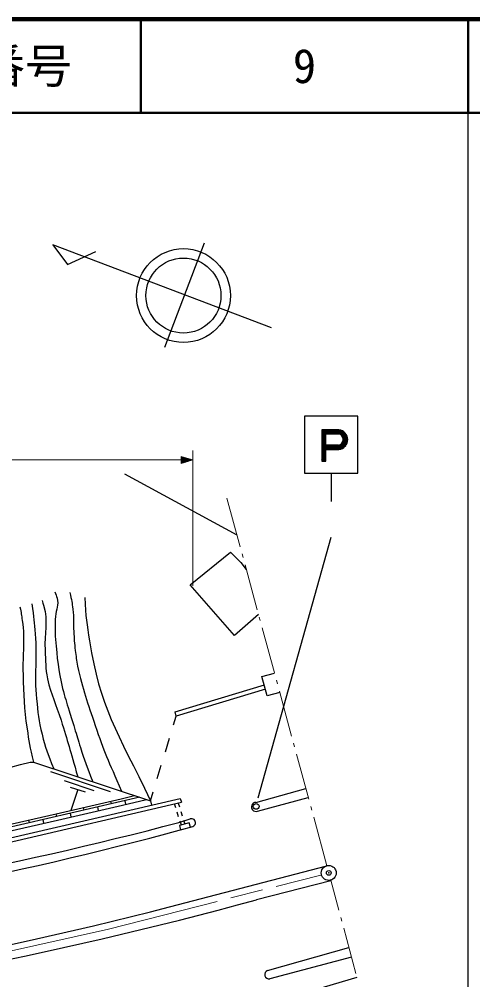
# Model space of a CAD drawing. Units: millimetres, scale not verified. Extents: x 40000 to 680000, y 20000 to 380000.
# Drawn here: x 530984 to 579500, y 277245 to 380000 of the extents above; entities that cross this region are included whole.
import ezdxf
from ezdxf.enums import TextEntityAlignment as Align

# ---------------------------------------------------------------- set-up
doc = ezdxf.new("R2010")
doc.units = ezdxf.units.MM
doc.header["$LTSCALE"] = 1000
doc.header["$PDMODE"] = 32
doc.header["$PDSIZE"] = 500
doc.linetypes.add('CHAIN', pattern=[18.5, 12, -1.5, 3.5, -1.5])
for name, color, linetype, lineweight in [('M-BGD', 7, 'Continuous', 25), ('M-BGD-HTXT', 7, 'Continuous', 13), ('M-BMK', 2, 'CHAIN', 13), ('M-BMK-SRVR', 3, 'Continuous', 25), ('M-STR-HTXT', 7, 'Continuous', 13), ('M-STR-STRC', 7, 'Continuous', 25), ('M-STR-STRD', 7, 'Continuous', 25), ('M-TTL', 2, 'Continuous', 140), ('M-TTL-BAND', 7, 'Continuous', 25), ('M-TTL-LINE', 7, 'Continuous', 50)]:
    doc.layers.add(name, color=color, linetype=linetype, lineweight=lineweight)
doc.layers.add('M-OTRS', color=6, linetype='Continuous')
doc.layers.add('M-TTL-TXT', color=7, linetype='Continuous')
doc.styles.add('ＭＳ ゴシック', font='')
doc.styles.get('ＭＳ ゴシック').set_extended_font_data('MS Gothic')

msp = doc.modelspace()

# ---------------------------------------------------------------- hatches: boundary and pattern name
at = {"layer": 'M-STR-STRC'}
h = msp.add_hatch(dxfattribs=at)
h.set_pattern_fill('USER', color=256, style=0, pattern_type=2)
h.set_pattern_definition([(45, (563344, 336074), (-70.7107, 70.7107), []), (135, (563344, 336074), (-70.7107, -70.7107), [])])
h.paths.add_polyline_path([(565181, 336074), (563344, 336074), (563344, 332733), (563785, 332733), (563785, 333980), (565181, 333980, 0.89802)])
h.paths.add_polyline_path([(565127, 334421, 0.84591), (565127, 335641), (563785, 335641), (563785, 334421)], flags=16)

# ---------------------------------------------------------------- linework, layer by layer
at = {"layer": 'M-BGD'}
for p, q in [((534588, 355849), (536132, 353758)), ((557964, 346985), (534588, 355849)), ((546543, 344921), (550814, 356080)), ((536132, 353758), (539176, 355166)), ((542232, 331357), (554270, 324829)), ((549259, 319504), (553577, 322975)), ((553577, 322975), (554678, 321875)), ((554678, 321875), (555277, 321125)), ((554000, 314085), (549259, 319504)), ((556583, 316323), (554000, 314085)), ((556952, 309672), (558293, 310033)), ((557506, 307613), (556952, 309672)), ((557197, 308762), (547645, 305890)), ((557314, 308328), (547774, 305461)), ((558852, 307975), (557506, 307613)), ((547488, 304516), (547774, 305461)), ((547774, 305461), (547656, 305894)), ((546617, 301645), (547052, 303081)), ((532156, 300539), (532495, 300539)), ((532495, 300539), (545025, 296394)), ((545747, 298774), (546182, 300210)), ((534324, 299512), (540720, 297397)), ((535782, 298557), (538980, 297499)), ((536441, 297866), (538040, 297337)), ((537240, 297602), (536501, 295368)), ((545025, 296394), (545311, 297339)), ((543878, 296774), (529116, 293369)), ((529602, 292328), (548212, 296650)), ((529701, 291903), (548329, 296229)), ((534927, 295002), (541878, 296616)), ((540750, 296359), (540817, 296068)), ((541878, 296616), (543333, 296954)), ((542036, 295934), (544609, 296532)), ((542278, 296405), (542368, 296015)), ((543721, 296826), (543740, 296742)), ((545025, 296394), (545145, 295938)), ((547721, 295636), (547582, 296055)), ((547993, 296151), (548120, 295739)), ((548212, 296650), (548329, 296229)), ((527227, 293246), (534927, 295002)), ((534903, 295011), (534970, 294719)), ((535084, 294320), (542036, 295934)), ((536432, 295056), (536522, 294667)), ((537826, 295685), (537893, 295393)), ((539355, 295731), (539445, 295341)), ((548035, 294687), (547878, 295162)), ((548267, 295261), (548414, 294783)), ((527371, 292561), (535084, 294320)), ((531980, 294337), (532047, 294045)), ((533509, 294382), (533598, 293992)), ((549169, 294029), (548112, 293732)), ((548331, 293794), (548192, 294212)), ((548561, 294305), (548687, 293894)), ((549295, 293580), (549169, 294029)), ((548112, 293732), (548238, 293283)), ((548238, 293283), (548525, 293364)), ((549007, 293499), (549295, 293580)), ((563991, 287923), (563950, 287892)), ((557556, 274715), (567124, 277509))]:
    msp.add_line(p, q, dxfattribs=at)
for radius in [5016, 4013]:
    msp.add_circle((548553, 350439), radius, dxfattribs=at)
msp.add_arc((472009, 522666), 230127, 276.68475, 285.15102, dxfattribs=at)
for points, knots in [([(534781, 318742), (534929, 318469), (534962, 318338), (535035, 318065), (535233, 317327), (534912, 316879), (534866, 316117), (534807, 315160), (534789, 314618), (534866, 313662), (535032, 311597), (535170, 310433), (535628, 308413), (535842, 307467), (536049, 306960), (536327, 306032), (536545, 305306), (536677, 304903), (536898, 304179), (537146, 303366), (537269, 302905), (537528, 302095), (537992, 300647), (538188, 300179), (538854, 298436)], [0, 0, 0, 0, 1, 1, 1, 2, 2, 2, 3, 3, 3, 4, 4, 4, 5, 5, 5, 6, 6, 6, 7, 7, 7, 8, 8, 8, 8]), ([(536390, 318657), (536587, 317839), (536638, 317581), (536728, 316879), (536847, 315960), (536757, 315434), (536813, 314509), (536861, 313714), (536885, 313267), (536982, 312477), (537064, 311813), (537091, 311436), (537236, 310783), (537796, 308266), (538272, 306892), (539105, 304452), (540062, 301649), (540494, 300704), (541934, 297417)], [0, 0, 0, 0, 1, 1, 1, 2, 2, 2, 3, 3, 3, 4, 4, 4, 5, 5, 5, 6, 6, 6, 6]), ([(533426, 317811), (533523, 317591), (533535, 317503), (533596, 317303), (534138, 315504), (533615, 314370), (533749, 312497), (533836, 311297), (533773, 310606), (534019, 309429), (534388, 307658), (534916, 306752), (535458, 305026), (536198, 302673), (536408, 301902), (537240, 298969)], [0, 0, 0, 0, 1, 1, 1, 2, 2, 2, 3, 3, 3, 4, 4, 4, 5, 5, 5, 5]), ([(537998, 318149), (538057, 316034), (538231, 315302), (538506, 313493), (539581, 306425), (541465, 303851), (545026, 296390)], [0, 0, 0, 0, 1, 1, 1, 2, 2, 2, 2]), ([(531056, 317133), (531208, 316472), (531225, 316259), (531310, 315694), (531642, 313470), (531305, 312184), (531394, 309937), (531485, 307651), (531475, 306357), (531818, 304095), (532029, 302697), (532115, 302198), (532495, 300539)], [0, 0, 0, 0, 1, 1, 1, 2, 2, 2, 3, 3, 3, 4, 4, 4, 4]), ([(532326, 317472), (532544, 315953), (532579, 315514), (532691, 314253), (532933, 311552), (532563, 310010), (532834, 307312), (532984, 305813), (533069, 304965), (533426, 303502), (533787, 302026), (534004, 301488), (534674, 299818)], [0, 0, 0, 0, 1, 1, 1, 2, 2, 2, 3, 3, 3, 4, 4, 4, 4])]:
    msp.add_open_spline(points, degree=3, knots=knots, dxfattribs=at)
at = {"layer": 'M-BGD-HTXT'}
for p, q in [((554611, 323576), (553204, 328751)), ((554926, 322418), (554821, 322804)), ((556447, 316821), (555136, 321646)), ((556762, 315663), (556657, 316049)), ((558284, 310066), (556972, 314891)), ((558599, 308908), (558494, 309294)), ((560120, 303311), (558809, 308136)), ((560435, 302153), (560330, 302539)), ((561957, 296556), (560645, 301381)), ((562272, 295398), (562167, 295784)), ((563888, 289451), (562481, 294626)), ((565171, 284684), (564304, 287906)), ((565482, 283526), (565378, 283912)), ((566989, 277925), (565690, 282753))]:
    msp.add_line(p, q, dxfattribs=at)
at = {"layer": 'M-BMK'}
for p, q in [((540538, 282674), (563229, 288431)), ((529193, 280134), (540538, 282674))]:
    msp.add_line(p, q, dxfattribs=at)
at = {"layer": 'M-BMK-SRVR'}
msp.add_circle((564096, 288679), 800, dxfattribs=at)
at = {"layer": 'M-OTRS'}
msp.add_point((564096, 288679), dxfattribs=at)
at = {"layer": 'M-STR-HTXT'}
for p, q in [((549544, 332853), (548294, 333228)), ((548294, 333228), (548294, 332478)), ((548544, 333153), (548294, 333153)), ((548294, 333078), (548794, 333078)), ((549044, 333003), (548294, 333003)), ((548294, 332928), (549294, 332928)), ((549544, 319395), (549544, 333853)), ((313764, 332853), (548294, 332853)), ((549544, 332853), (548294, 332478)), ((549544, 332853), (548294, 332853)), ((548294, 332778), (549294, 332778)), ((549044, 332703), (548294, 332703)), ((548294, 332628), (548794, 332628)), ((548544, 332553), (548294, 332553))]:
    msp.add_line(p, q, dxfattribs=at)
at = {"layer": 'M-STR-STRC'}
for p, q in [((567216, 337533), (561482, 337533)), ((561482, 337533), (561482, 331422)), ((567216, 331422), (567216, 337533)), ((565181, 336074), (563344, 336074)), ((563344, 336074), (563344, 332733)), ((563785, 334421), (563785, 335641)), ((563785, 335641), (565127, 335641)), ((565127, 334421), (563785, 334421)), ((563785, 332733), (563785, 333980)), ((563785, 333980), (565181, 333980)), ((563344, 332733), (563785, 332733)), ((561482, 331422), (567216, 331422)), ((564349, 331422), (564349, 328411)), ((564331, 324566), (556524, 296685))]:
    msp.add_line(p, q, dxfattribs=at)
msp.add_circle((556331, 295795), 305, dxfattribs=at)
for centre, radius, start, end in [((565068, 335027), 1053, 276.151, 83.849), ((565025, 335031), 619, 279.54386, 80.45614)]:
    msp.add_arc(centre, radius, start, end, dxfattribs=at)
at = {"layer": 'M-STR-STRD'}
for p, q in [((556286, 296221), (561648, 297691)), ((556456, 295289), (561908, 296737)), ((548054, 294077), (549268, 294451)), ((548238, 293283), (549544, 293650)), ((547058, 285045), (563894, 289429)), ((564322, 287841), (556371, 285807)), ((557549, 278229), (566245, 280691)), ((566524, 279652), (557777, 277341))]:
    msp.add_line(p, q, dxfattribs=at)
for centre, radius, start, end in [((556296, 295741), 479, 91.17899, 289.43071), ((444699, 685366), 404709, 268.93273, 284.79626), ((549416, 294054), 423, 287.45916, 110.53415), ((445293, 673653), 394054, 268.81455, 285.16186), ((439450, 712905), 442813, 276.4988, 285.30996), ((444484, 680654), 408691, 275.1525, 284.5356), ((557717, 277799), 462, 111.24467, 277.49096)]:
    msp.add_arc(centre, radius, start, end, dxfattribs=at)
at = {"layer": 'M-TTL'}
msp.add_line((680000, 380000), (40000, 380000), dxfattribs=at)
at = {"layer": 'M-TTL-BAND'}
msp.add_line((579000, 20000), (579000, 370000), dxfattribs=at)
at = {"layer": 'M-TTL-LINE'}
for p, q in [((543997, 380000), (543997, 370000)), ((579000, 380000), (579000, 370000)), ((40000, 370000), (680000, 370000))]:
    msp.add_line(p, q, dxfattribs=at)

# ---------------------------------------------------------------- texts
at = {"layer": 'M-TTL-TXT', "style": 'ＭＳ ゴシック'}
for s, p in [('図面番号', (526622, 375000)), ('9', (561497, 375000))]:
    msp.add_text(s, height=3666, dxfattribs=at).set_placement(p, align=Align.MIDDLE_CENTER)

doc.saveas('drawing.dxf')
